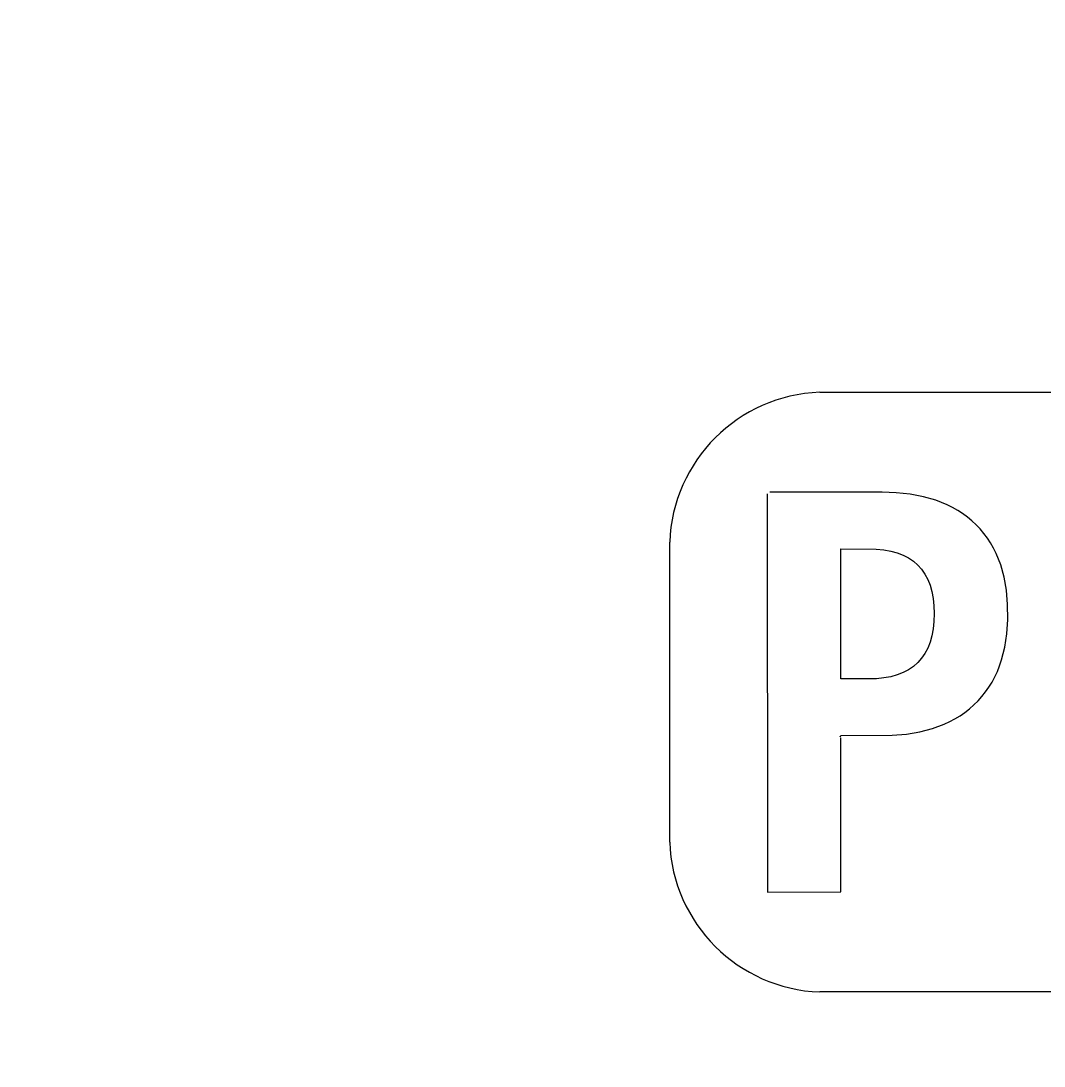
# Model space of a CAD drawing. Header units: millimetres. Extents: x -56261 to 196039, y 9480 to 100001.
# Drawn here: x 33254.18 to 33261.17, y 95866.66 to 95873.8 of the extents above; entities that cross this region are included whole.
import ezdxf

# ---------------------------------------------------------------- set-up
doc = ezdxf.new("R2010")
doc.units = ezdxf.units.MM
doc.set_wipeout_variables(frame=1)
doc.layers.add('SS-AIRCON', color=5, linetype='Continuous')
doc.layers.add('SS-TEXT', color=7, linetype='Continuous')

# ---------------------------------------------------------------- blocks, each defined once
blk = doc.blocks.new('I48T')
at = {"layer": 'SS-AIRCON', "color": 0, "linetype": 'Continuous'}
for p, q in [((617.0001, -191.04143), (628, -191.04143)), ((627.7883, -192.04284), (627.7878, -193.58402)), ((628.523, -192.04054), (627.7883, -192.04284)), ((628.5246, -196.02561), (628.523, -192.04054)), ((629.5, -192.54144), (629.5, -195.54144)), ((626.9968, -193.64424), (626.8713, -193.67725)), ((627.1311, -193.62163), (626.9968, -193.64424)), ((627.2742, -193.60938), (627.1311, -193.62163)), ((627.7859, -193.60673), (627.2742, -193.60938)), ((626.6468, -193.77446), (626.5962, -193.80527)), ((626.6996, -193.74626), (626.6468, -193.77446)), ((626.7546, -193.72065), (626.6996, -193.74626)), ((626.8713, -193.67725), (626.7546, -193.72065)), ((626.5016, -193.87472), (626.4576, -193.91335)), ((626.5478, -193.83869), (626.5016, -193.87472)), ((626.5962, -193.80527), (626.5478, -193.83869)), ((626.4159, -193.95446), (626.377, -193.99785)), ((626.4576, -193.91335), (626.4159, -193.95446)), ((626.3408, -194.04353), (626.3073, -194.09147)), ((626.377, -193.99785), (626.3408, -194.04353)), ((626.2485, -194.19419), (626.2232, -194.24897)), ((626.2765, -194.14169), (626.2485, -194.19419)), ((626.3073, -194.09147), (626.2765, -194.14169)), ((627.289, -194.196), (627.3585, -194.18321)), ((627.3585, -194.18321), (627.4332, -194.17553)), ((627.4332, -194.17553), (627.7877, -194.17291)), ((627.7877, -194.17291), (627.7884, -195.47488)), ((626.2232, -194.24897), (626.2007, -194.30602)), ((627.0187, -194.33661), (627.0625, -194.29828)), ((627.0625, -194.29828), (627.1114, -194.26505)), ((627.1114, -194.26505), (627.1655, -194.23692)), ((627.1655, -194.23692), (627.2247, -194.21391)), ((627.2247, -194.21391), (627.289, -194.196)), ((626.1808, -194.36535), (626.1494, -194.49084)), ((626.2007, -194.30602), (626.1808, -194.36535)), ((626.9467, -194.42861), (626.9801, -194.38006)), ((626.9801, -194.38006), (627.0187, -194.33661)), ((626.1494, -194.49084), (626.1288, -194.62544)), ((626.8953, -194.54102), (626.9184, -194.48226)), ((626.9184, -194.48226), (626.9467, -194.42861)), ((626.8644, -194.67383), (626.8773, -194.60487)), ((626.8773, -194.60487), (626.8953, -194.54102)), ((626.1288, -194.62544), (626.1193, -194.76916)), ((626.8567, -194.74788), (626.8644, -194.67383)), ((626.1193, -194.76916), (626.1205, -194.91845)), ((626.8542, -194.82703), (626.8567, -194.74788)), ((626.1205, -194.91845), (626.1327, -195.05987)), ((626.8568, -194.9055), (626.8542, -194.82703)), ((626.8646, -194.97891), (626.8568, -194.9055)), ((626.8775, -195.04725), (626.8646, -194.97891)), ((626.1327, -195.05987), (626.1558, -195.19212)), ((626.8955, -195.11052), (626.8775, -195.04725)), ((626.9187, -195.16873), (626.8955, -195.11052)), ((626.1558, -195.19212), (626.1898, -195.31518)), ((626.9471, -195.22188), (626.9187, -195.16873)), ((626.9806, -195.26997), (626.9471, -195.22188)), ((626.1898, -195.31518), (626.2109, -195.37327)), ((627.0192, -195.31299), (626.9806, -195.26997)), ((627.063, -195.35095), (627.0192, -195.31299)), ((626.2109, -195.37327), (626.2347, -195.42907)), ((626.2347, -195.42907), (626.2612, -195.48257)), ((627.1119, -195.38384), (627.063, -195.35095)), ((627.1659, -195.41168), (627.1119, -195.38384)), ((627.2252, -195.43445), (627.1659, -195.41168)), ((627.2895, -195.45216), (627.2252, -195.43445)), ((626.2612, -195.48257), (626.2905, -195.53377)), ((626.2905, -195.53377), (626.3225, -195.58268)), ((627.359, -195.4648), (627.2895, -195.45216)), ((627.4337, -195.47239), (627.359, -195.4648)), ((627.7884, -195.47487), (627.4337, -195.47239)), ((626.3225, -195.58268), (626.3573, -195.62929)), ((626.3573, -195.62929), (626.3947, -195.6736)), ((626.3947, -195.6736), (626.4349, -195.71562)), ((626.4349, -195.71562), (626.4777, -195.75529)), ((626.4777, -195.75529), (626.5228, -195.79241)), ((626.5228, -195.79241), (626.57, -195.82695)), ((626.57, -195.82695), (626.6195, -195.8589)), ((626.6195, -195.8589), (626.6711, -195.88828)), ((626.6711, -195.88828), (626.725, -195.91507)), ((626.725, -195.91507), (626.8393, -195.96091)), ((626.8393, -195.96091), (626.9624, -195.99644)), ((626.9624, -195.99644), (627.0944, -196.02164)), ((627.0944, -196.02164), (627.2352, -196.03653)), ((627.2352, -196.03653), (627.3764, -196.04112)), ((628, -197.04145), (617.0001, -197.04145))]:
    blk.add_line(p, q, dxfattribs=at)
for points in [[(627.7951, -193.59537), (627.7947, -193.59575, 0.00003673), (627.7944, -193.59613, 0.0000367), (627.7941, -193.5965, 0.00003668), (627.7938, -193.59688, 0.00003665), (627.7935, -193.59726, 0.00003662), (627.7932, -193.59763, 0.00003659), (627.7929, -193.59801, 0.00003656), (627.7926, -193.59839, 0.00003653), (627.7923, -193.59877, 0.00003651), (627.792, -193.59915, 0.00003648), (627.7917, -193.59952, 0.00003645), (627.7914, -193.5999, 0.0000364), (627.7911, -193.60028, 0.0000364), (627.7907, -193.60066, 0.00003644), (627.7904, -193.60104, 0.00003632), (627.7901, -193.60142, 0.00003607), (627.7898, -193.6018, 0.00003635), (627.7895, -193.60218, 0.00003706), (627.7892, -193.60256, 0.00003598), (627.7889, -193.60294, 0.00003357), (627.7886, -193.60331, 0.00003702), (627.7883, -193.6037, 0.00004409), (627.788, -193.60409, 0.00003344), (627.7877, -193.60446, 0.00001148), (627.7874, -193.60479, 0.00004712), (627.787, -193.60522, 0.00008096), (627.7865, -193.60588, 0.00003954), (627.7858, -193.60675, 0.00002094)], [(627.3763, -196.04107), (627.4136, -196.04106, -0.0000014), (627.451, -196.04104, -0.0000014), (627.4884, -196.04103, -0.0000014), (627.5257, -196.04101, -0.0000014), (627.5631, -196.041, -0.0000014), (627.6004, -196.04099, -0.0000014), (627.6378, -196.04097, -0.0000014), (627.6751, -196.04096, -0.0000014), (627.7125, -196.04095, -0.0000014), (627.7498, -196.04093, -0.0000014), (627.7872, -196.04092, -0.0000014), (627.8245, -196.04091, -0.0000014), (627.8619, -196.04089, -0.0000014), (627.8992, -196.04088, -0.0000014), (627.9366, -196.04087, -0.0000014), (627.9739, -196.04086, -0.00000139), (628.0112, -196.04085, -0.0000014), (628.0486, -196.04084, -0.00000143), (628.086, -196.04082, -0.00000139), (628.1233, -196.04081, -0.0000013), (628.1603, -196.0408, -0.00000143), (628.198, -196.04079, -0.0000017), (628.2365, -196.04078, -0.00000129), (628.2727, -196.04077, -0.00000044), (628.3054, -196.04076, -0.00000183), (628.3474, -196.04075, -0.00000314), (628.4121, -196.04074, -0.00000154), (628.4968, -196.04072, -0.00000081)]]:
    blk.add_lwpolyline(points, format="xyb", dxfattribs=at)
for centre, radius, start, end in [((627.9426, -192.59883), 1.55845, 2.110399, 87.889601), ((627.9425, -195.48395), 1.55856, 272.11397, 357.88603)]:
    blk.add_arc(centre, radius, start, end, dxfattribs=at)
blk = doc.blocks.new('A$C43DE16F2')
blk.add_wipeout([(0, 14550.001), (0, 0.001), (29100, 0.001), (29100, 14550.001)]).dxf.layer = 'SS-TEXT'
at = {"layer": 'SS-TEXT', "linetype": 'Continuous', "xscale": 1.577261091527505, "yscale": 1.577261091527505, "zscale": 1.577261091527505, "rotation": 180}
blk.add_blockref('I48T', (11081.918, 7128.457), dxfattribs=at)

msp = doc.modelspace()

# ---------------------------------------------------------------- block references
at = {"layer": 'SS-TEXT', "xscale": 0.4331186193392458, "yscale": 0.4331186193392458, "zscale": 0.4331186193392458}
msp.add_blockref('A$C43DE16F2', (28888.8606, 92649.191), dxfattribs=at)

doc.saveas('drawing.dxf')
